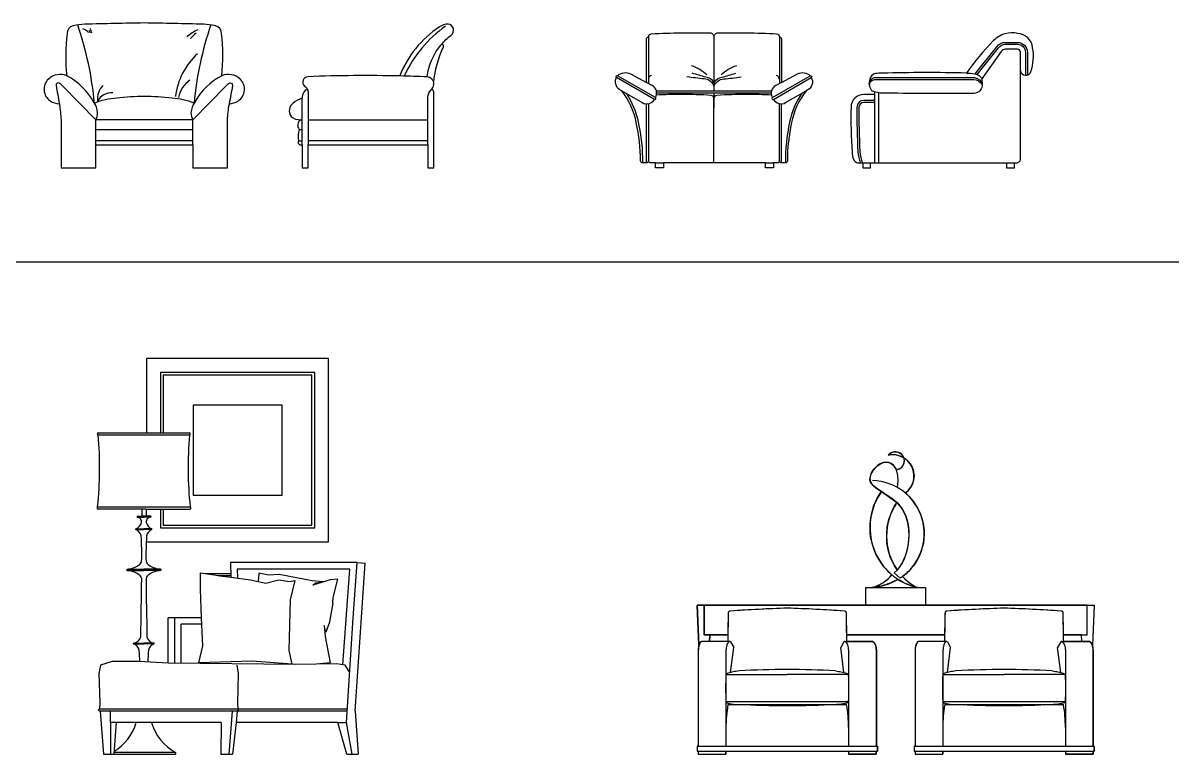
# Model space of a CAD drawing. Header units: millimetres. Extents: x 1987 to 28581, y 809 to 14560.
# Drawn here: x 6675 to 12467, y 3742 to 7426 of the extents above; entities that cross this region are included whole.
import ezdxf

# ---------------------------------------------------------------- set-up
doc = ezdxf.new("R2010")
doc.units = ezdxf.units.MM
doc.layers.add('www.cad-blocks.net', color=7, linetype='Continuous')

# ---------------------------------------------------------------- blocks, each defined once
blk = doc.blocks.new('A$C0FD6208F')
at = {"extrusion": (0, 0, -1)}
for p, q in [((963.2, 1505.3), (974.6, 1515.7)), ((968.8, 1506.4), (963.2, 1505.3)), ((975.9, 1507.4), (968.8, 1506.4)), ((974.6, 1515.7), (986, 1520.9)), ((986.2, 1507.9), (975.9, 1507.4)), ((986, 1520.9), (998.9, 1522.8)), ((993.3, 1507.6), (986.2, 1507.9)), ((999, 1507.1), (993.3, 1507.6)), ((998.9, 1522.8), (1012.1, 1520.9)), ((1008.5, 1505.5), (999, 1507.1)), ((1012.1, 1520.9), (1026.8, 1513.3)), ((1026.8, 1513.3), (1038.4, 1499.9)), ((890.2, 1434.7), (910.1, 1454.6)), ((910.1, 1454.6), (928.6, 1465.6)), ((928.6, 1465.6), (943.6, 1470.1)), ((943.6, 1470.1), (961.3, 1470)), ((961.3, 1470), (978.1, 1463.7)), ((978.1, 1463.7), (988.5, 1455.5)), ((988.5, 1455.5), (996.4, 1445.7)), ((1018.1, 1503), (1008.5, 1505.5)), ((1028.5, 1499.1), (1018.1, 1503)), ((1022, 1438.3), (1033.5, 1448)), ((1036.3, 1495.4), (1028.5, 1499.1)), ((1033.5, 1448), (1042.7, 1465.3)), ((1041.8, 1492.2), (1036.3, 1495.4)), ((1038.4, 1499.9), (1041.8, 1492.2)), ((1041.8, 1492.2), (1051.2, 1485.8)), ((1043.6, 1485.6), (1041.8, 1492.2)), ((1042.7, 1465.3), (1044.3, 1477.4)), ((1044.3, 1477.4), (1043.6, 1485.6)), ((1051.2, 1485.8), (1061.9, 1476.4)), ((1061.9, 1476.4), (1074.2, 1461.5)), ((1074.2, 1461.5), (1083.2, 1445.7)), ((870.8, 1382.2), (871.1, 1394.1)), ((871.1, 1394.1), (878.8, 1416.9)), ((878.8, 1416.9), (890.2, 1434.7)), ((996.4, 1445.7), (1004.8, 1432.4)), ((1004.8, 1432.4), (1022, 1438.3)), ((1083.2, 1445.7), (1088.4, 1431.9)), ((1088.4, 1431.9), (1091, 1421.3)), ((1092.5, 1391.8), (1090.8, 1379.7)), ((1091, 1421.3), (1092.9, 1401.1)), ((1092.9, 1401.1), (1092.5, 1391.8)), ((874.1, 1370.4), (870.8, 1382.2)), ((879.9, 1360.8), (874.1, 1370.4)), ((886.9, 1353), (879.9, 1360.8)), ((904.1, 1339), (886.9, 1353)), ((928.6, 1323.4), (904.1, 1339)), ((1069.2, 1334), (1061.2, 1325.2)), ((1078.8, 1348.1), (1069.2, 1334)), ((1084.9, 1360.6), (1078.8, 1348.1)), ((1090.8, 1379.7), (1084.9, 1360.6)), ((891.2, 1251.6), (908, 1288.5)), ((908, 1288.5), (918.9, 1307.2)), ((918.9, 1307.2), (928.6, 1323.4)), ((928.6, 1323.4), (1007, 1267.6)), ((1007, 1267.6), (928.6, 1323.4)), ((1050.3, 1315.8), (1049.5, 1314.9)), ((1049.5, 1314.9), (1067, 1298.7)), ((1054.4, 1319.1), (1050.3, 1315.8)), ((1061.2, 1325.2), (1054.4, 1319.1)), ((1067, 1298.7), (1087.5, 1275.4)), ((1087.5, 1275.4), (1101.1, 1256.3)), ((874.9, 1190.3), (881.3, 1220.5)), ((881.3, 1220.5), (891.2, 1251.6)), ((966.2, 1181.2), (979.2, 1217.3)), ((979.2, 1217.3), (990.3, 1240.2)), ((990.3, 1240.2), (1007, 1267.6)), ((1007, 1267.6), (1034, 1234.7)), ((1034, 1234.7), (1050.5, 1201.8)), ((1101.1, 1256.3), (1111.2, 1239.5)), ((1111.2, 1239.5), (1123.7, 1213.5)), ((871.1, 1141.3), (871.6, 1160.3)), ((871.6, 1160.3), (874.9, 1190.3)), ((958.2, 1145.5), (966.2, 1181.2)), ((1050.5, 1201.8), (1060.6, 1166.9)), ((1060.6, 1166.9), (1065.8, 1130.7)), ((1123.7, 1213.5), (1129.6, 1198.1)), ((1129.6, 1198.1), (1134, 1184.1)), ((1134, 1184.1), (1139.7, 1159.7)), ((1139.7, 1159.7), (1142.5, 1141.5)), ((871.9, 1118.1), (871.1, 1141.3)), ((874.3, 1096.5), (871.9, 1118.1)), ((956.5, 1109.2), (958.2, 1145.5)), ((956.5, 1063.6), (956.5, 1109.2)), ((1065.8, 1130.7), (1066.7, 1098.4)), ((1142.5, 1141.5), (1143.9, 1124.8)), ((1144.3, 1110.6), (1142.7, 1081.4)), ((1143.9, 1124.8), (1144.3, 1110.6)), ((880.1, 1066.8), (874.3, 1096.5)), ((890.3, 1033.4), (880.1, 1066.8)), ((962.7, 1028.5), (956.5, 1063.6)), ((1063.9, 1062.2), (1058.3, 1031.5)), ((1066.7, 1098.4), (1063.9, 1062.2)), ((1139.9, 1062.4), (1134.8, 1039.9)), ((1142.7, 1081.4), (1139.9, 1062.4)), ((901, 1007.9), (890.3, 1033.4)), ((915.3, 981.2), (901, 1007.9)), ((973.4, 993.5), (962.7, 1028.5)), ((982.2, 972.3), (973.4, 993.5)), ((1049.5, 1001.3), (1042.7, 983.8)), ((1058.3, 1031.5), (1049.5, 1001.3)), ((1116.4, 991.7), (1103.5, 968.6)), ((1124.1, 1008.7), (1116.4, 991.7)), ((1128.9, 1021.1), (1124.1, 1008.7)), ((1134.8, 1039.9), (1128.9, 1021.1)), ((930.6, 958), (915.3, 981.2)), ((941.4, 944), (930.6, 958)), ((958.7, 924.6), (941.4, 944)), ((995.1, 947.5), (982.2, 972.3)), ((1008, 927.4), (995.1, 947.5)), ((1017.5, 939.3), (1008, 927.4)), ((1027.2, 953.7), (1017.5, 939.3)), ((1034.1, 965.9), (1027.2, 953.7)), ((1042.7, 983.8), (1034.1, 965.9)), ((1076.3, 932.5), (1065.1, 920.6)), ((1090.1, 949.1), (1076.3, 932.5)), ((1103.5, 968.6), (1090.1, 949.1)), ((944.2, 868.6), (951.1, 873.8)), ((951.1, 873.8), (958.2, 879.5)), ((958.2, 879.5), (964.4, 885.1)), ((969.3, 914.1), (958.7, 924.6)), ((964.4, 885.1), (971.9, 892.5)), ((981.5, 903.2), (969.3, 914.1)), ((971.9, 892.5), (977.4, 898.4)), ((977.4, 898.4), (981.5, 903.2)), ((996.8, 871.9), (983, 865.5)), ((1012.5, 880.1), (996.8, 871.9)), ((1022.6, 873.9), (1012.5, 880.1)), ((1036.1, 866.2), (1022.6, 873.9)), ((1041.4, 899.8), (1034.5, 894.5)), ((1034.5, 894.5), (1044.2, 884.7)), ((1049.4, 906.3), (1041.4, 899.8)), ((1044.2, 884.7), (1056.2, 873.8)), ((1058.6, 914.4), (1049.4, 906.3)), ((1056.2, 873.8), (1069, 863.5)), ((1065.1, 920.6), (1058.6, 914.4)), ((850.4, 750), (850.4, 838.6)), ((850.4, 838.6), (1108.1, 838.6)), ((881.1, 838.6), (904.5, 846.6)), ((891.1, 839.8), (881.1, 838.6)), ((903.7, 841.7), (891.1, 839.8)), ((912.9, 843.4), (903.7, 841.7)), ((904.5, 846.6), (915.9, 851.7)), ((926.8, 846.5), (912.9, 843.4)), ((915.9, 851.7), (926, 857.1)), ((926, 857.1), (936.3, 863.2)), ((941.2, 850.4), (926.8, 846.5)), ((936.3, 863.2), (944.2, 868.6)), ((950.8, 853.3), (941.2, 850.4)), ((961.7, 857), (950.8, 853.3)), ((972.7, 861.2), (961.7, 857)), ((983, 865.5), (972.7, 861.2)), ((1048.2, 860), (1036.1, 866.2)), ((1062.7, 853.6), (1048.2, 860)), ((1073.2, 849.4), (1062.7, 853.6)), ((1069, 863.5), (1079.7, 855.7)), ((1087.7, 844.4), (1073.2, 849.4)), ((1079.7, 855.7), (1089.1, 849.5)), ((1108.1, 838.6), (1087.7, 844.4)), ((1089.1, 849.5), (1097.6, 844.4)), ((1097.6, 844.4), (1108.1, 838.6)), ((1108.1, 838.6), (1150.4, 838.6)), ((1150.4, 838.6), (1150.4, 750)), ((0.4, 750), (2000.4, 750)), ((8.8, 546.2), (0.4, 750)), ((1150.4, 750), (850.4, 750)), ((2000.4, 750), (1992.1, 546.5)), ((63.4, 600), (62.1, 567.1)), ((154.6, 600), (63.4, 600)), ((1247.4, 600), (753.7, 600)), ((1937.4, 600), (1846.5, 600)), ((1938.8, 567.1), (1937.4, 600))]:
    blk.add_line(p, q, dxfattribs=at)
at = {"ltscale": 0.5}
for p, q in [((1023.6, 887), (993.3, 912.4)), ((850.4, 838.6), (1150.4, 838.6)), ((850.4, 750), (850.4, 838.6)), ((1150.4, 838.6), (1150.4, 750)), ((1150.4, 750), (850.4, 750))]:
    blk.add_line(p, q, dxfattribs=at)
for p, q in [((35.4, 750), (0.4, 750)), ((0.4, 750), (8.8, 546.2)), ((35.4, 600), (35.4, 750)), ((1965.4, 750), (35.4, 750)), ((35.4, 750), (35.4, 600)), ((156.2, 708), (154.1, 567.1)), ((156.3, 711.8), (156.2, 709.6)), ((156.2, 709.6), (156.2, 708)), ((156.6, 713.4), (156.3, 711.8)), ((157.3, 715.1), (156.6, 713.4)), ((158.6, 717), (157.3, 715.1)), ((160.7, 718.9), (158.6, 717)), ((163.1, 720.1), (160.7, 718.9)), ((166.2, 720.6), (163.1, 720.1)), ((187.2, 722), (166.2, 720.6)), ((224.9, 724.3), (187.2, 722)), ((272.4, 727), (224.9, 724.3)), ((335.6, 730.3), (272.4, 727)), ((454.1, 735.1), (335.6, 730.3)), ((457, 735), (454.1, 735.1)), ((465, 734.7), (457, 735)), ((488.1, 733.9), (465, 734.7)), ((544.3, 731.6), (488.1, 733.9)), ((581.5, 729.8), (544.3, 731.6)), ((617.5, 728), (581.5, 729.8)), ((651.7, 726.1), (617.5, 728)), ((699.3, 723.3), (651.7, 726.1)), ((741.9, 720.6), (699.3, 723.3)), ((743.3, 720.5), (741.9, 720.6)), ((745.3, 720), (743.3, 720.5)), ((746.7, 719.4), (745.3, 720)), ((748.4, 718.2), (746.7, 719.4)), ((749.5, 717.1), (748.4, 718.2)), ((750.6, 715.6), (749.5, 717.1)), ((751.2, 714.4), (750.6, 715.6)), ((751.7, 712.7), (751.2, 714.4)), ((751.9, 710.9), (751.7, 712.7)), ((753.9, 587.2), (751.9, 710.9)), ((1249, 708), (1246.9, 567.1)), ((1249.1, 709.6), (1249, 708)), ((1249.2, 711.8), (1249.1, 709.6)), ((1249.5, 713.4), (1249.2, 711.8)), ((1250.2, 715.1), (1249.5, 713.4)), ((1251.4, 717), (1250.2, 715.1)), ((1253.6, 718.9), (1251.4, 717)), ((1256, 720.1), (1253.6, 718.9)), ((1259.1, 720.6), (1256, 720.1)), ((1280.1, 722), (1259.1, 720.6)), ((1317.8, 724.3), (1280.1, 722)), ((1365.3, 727), (1317.8, 724.3)), ((1428.4, 730.3), (1365.3, 727)), ((1546.9, 735.1), (1428.4, 730.3)), ((1549.8, 735), (1546.9, 735.1)), ((1557.9, 734.7), (1549.8, 735)), ((1581, 733.9), (1557.9, 734.7)), ((1637.2, 731.6), (1581, 733.9)), ((1674.4, 729.8), (1637.2, 731.6)), ((1710.4, 728), (1674.4, 729.8)), ((1744.6, 726.1), (1710.4, 728)), ((1792.1, 723.3), (1744.6, 726.1)), ((1834.8, 720.6), (1792.1, 723.3)), ((1836.2, 720.5), (1834.8, 720.6)), ((1838.2, 720), (1836.2, 720.5)), ((1839.6, 719.4), (1838.2, 720)), ((1841.3, 718.2), (1839.6, 719.4)), ((1842.4, 717.1), (1841.3, 718.2)), ((1843.4, 715.6), (1842.4, 717.1)), ((1844, 714.4), (1843.4, 715.6)), ((1844.6, 712.7), (1844, 714.4)), ((1844.8, 710.9), (1844.6, 712.7)), ((1846.7, 587.2), (1844.8, 710.9)), ((1965.4, 600), (1965.4, 750)), ((1965.4, 750), (2000.4, 750)), ((1965.4, 600), (1965.4, 750)), ((2000.4, 750), (1992.1, 546.5)), ((63.4, 600), (35.4, 600)), ((35.4, 600), (154.6, 600)), ((62.1, 567.1), (63.4, 600)), ((753.7, 600), (1247.4, 600)), ((753.9, 579.6), (753.9, 587.2)), ((754, 573.6), (753.9, 579.6)), ((1846.5, 600), (1965.4, 600)), ((1846.8, 579.6), (1846.7, 587.2)), ((1846.9, 573.6), (1846.8, 579.6)), ((1937.4, 600), (1965.4, 600)), ((1938.8, 567.1), (1937.4, 600)), ((5.3, 526.2), (5, 521.1)), ((5.7, 530.6), (5.3, 526.2)), ((7.4, 541), (5.7, 530.6)), ((8.3, 544.6), (7.4, 541)), ((9.7, 549), (8.3, 544.6)), ((11.2, 553.1), (9.7, 549)), ((12.9, 556.6), (11.2, 553.1)), ((15.7, 561.1), (12.9, 556.6)), ((17.7, 563.5), (15.7, 561.1)), ((22.8, 566.9), (17.7, 563.5)), ((24.4, 567.1), (22.8, 566.9)), ((164.6, 567.1), (23.8, 567.1)), ((24.4, 567.1), (23.8, 567.1)), ((154.1, 567.1), (24.4, 567.1)), ((168.2, 565.5), (184.7, 536.8)), ((168.5, 410.6), (184.7, 536.8)), ((739.9, 565.5), (723.4, 536.8)), ((739.6, 410.6), (723.4, 536.8)), ((743.6, 567.1), (884.4, 567.1)), ((754.1, 567.1), (754, 573.6)), ((881.6, 567.1), (754.1, 567.1)), ((884, 567.1), (881.6, 567.1)), ((883.7, 567.1), (884.4, 567.1)), ((889.6, 564.3), (884, 567.1)), ((893.4, 559.8), (889.6, 564.3)), ((897.7, 551.2), (893.4, 559.8)), ((899.8, 544.6), (897.7, 551.2)), ((901.5, 536.8), (899.8, 544.6)), ((902.7, 527.6), (901.5, 536.8)), ((903.1, 521.1), (902.7, 527.6)), ((1098.2, 526.2), (1097.9, 521.1)), ((1098.6, 530.6), (1098.2, 526.2)), ((1100.3, 541), (1098.6, 530.6)), ((1101.2, 544.6), (1100.3, 541)), ((1102.5, 549), (1101.2, 544.6)), ((1104.1, 553.1), (1102.5, 549)), ((1105.8, 556.6), (1104.1, 553.1)), ((1108.6, 561.1), (1105.8, 556.6)), ((1110.6, 563.5), (1108.6, 561.1)), ((1115.7, 566.9), (1110.6, 563.5)), ((1117.3, 567.1), (1115.7, 566.9)), ((1257.5, 567.1), (1116.6, 567.1)), ((1117.3, 567.1), (1116.6, 567.1)), ((1246.9, 567.1), (1117.3, 567.1)), ((1261.1, 565.5), (1277.6, 536.8)), ((1261.4, 410.6), (1277.6, 536.8)), ((1832.8, 565.5), (1816.3, 536.8)), ((1832.5, 410.6), (1816.3, 536.8)), ((1836.4, 567.1), (1977.2, 567.1)), ((1846.9, 567.1), (1846.9, 573.6)), ((1974.5, 567.1), (1846.9, 567.1)), ((1976.9, 567.1), (1974.5, 567.1)), ((1976.6, 567.1), (1977.2, 567.1)), ((1982.4, 564.3), (1976.9, 567.1)), ((1986.2, 559.8), (1982.4, 564.3)), ((1990.6, 551.2), (1986.2, 559.8)), ((1992.7, 544.6), (1990.6, 551.2)), ((1994.4, 536.8), (1992.7, 544.6)), ((1995.6, 527.6), (1994.4, 536.8)), ((1996, 521.1), (1995.6, 527.6)), ((5, 521.1), (5, 517.3)), ((5, 521.1), (5, 40)), ((5, 517.3), (5, 40)), ((145.1, 517.3), (145.1, 40)), ((763, 517.3), (763, 40)), ((903.1, 40), (903.1, 521.1)), ((903.1, 521.1), (903.1, 40)), ((1097.9, 521.1), (1097.9, 517.3)), ((1097.9, 521.1), (1097.9, 40)), ((1097.9, 517.3), (1097.9, 40)), ((1238, 517.3), (1238, 40)), ((1855.9, 517.3), (1855.9, 40)), ((1996, 40), (1996, 521.1)), ((1996, 521.1), (1996, 40)), ((145.1, 400), (454, 400, 863.3)), ((454.1, 400, 863.3), (454, 400, 863.3)), ((454.1, 400, 863.3), (454.1, 400, 863.3)), ((763, 400), (454.1, 400, 863.3)), ((1238, 400), (1546.9, 400, 863.3)), ((1546.9, 400, 863.3), (1546.9, 400, 863.3)), ((1546.9, 400, 863.3), (1547, 400, 863.3)), ((1855.9, 400), (1547, 400, 863.3)), ((145.1, 264.2), (763, 264.2, 1726.9)), ((154.7, 248.9), (753.4, 248.9, 1726.9)), ((454.1, 264.2, 863.3), (454, 264.2, 863.3)), ((454.1, 248.9, 863.3), (454, 248.9, 863.3)), ((454.1, 264.2, 863.3), (454.1, 264.2, 863.3)), ((454.1, 248.9, 863.3), (454.1, 248.9, 863.3)), ((1238, 264.2), (1855.9, 264.2, 1726.9)), ((1247.6, 248.9), (1846.3, 248.9, 1726.9)), ((1546.9, 264.2, 863.3), (1546.9, 264.2, 863.3)), ((1546.9, 264.2, 863.3), (1547, 264.2, 863.3)), ((1546.9, 248.9, 863.3), (1546.9, 248.9, 863.3)), ((1546.9, 248.9, 863.3), (1547, 248.9, 863.3)), ((5, 40), (0, 40)), ((0, 40), (0, 15)), ((0, 40), (908.1, 40, 1726.8)), ((0, 40), (908.1, 40, 1726.8)), ((0, 40), (0, 15)), ((0, 15), (5.5, 15)), ((0, 15), (908.1, 15, 1726.8)), ((5.5, 15), (5.5, 0)), ((5.5, 15), (5.5, 0)), ((5.5, 0), (145.2, 0)), ((5.5, 0), (145.2, 0)), ((145.2, 0), (145.2, 15)), ((145.2, 15), (763, 15)), ((145.2, 15), (145.2, 0)), ((454.1, 40, 863.3), (454, 40, 863.3)), ((454.1, 40, 863.3), (454, 40, 863.3)), ((454.1, 15, 863.3), (454, 15, 863.3)), ((454.1, 40, 863.3), (454.1, 40, 863.3)), ((454.1, 40, 863.3), (454.1, 40, 863.3)), ((454.1, 15, 863.3), (454.1, 15, 863.3)), ((763, 15), (763, 0)), ((763, 15), (763, 0)), ((763, 0), (902.6, 0)), ((902.6, 0), (763, 0)), ((902.6, 0), (902.6, 15)), ((902.6, 15), (908.1, 15)), ((902.6, 15), (902.6, 0)), ((908.1, 40), (903.1, 40)), ((908.1, 15), (908.1, 40)), ((908.1, 40), (908.1, 15)), ((1097.9, 40), (1092.9, 40)), ((1092.9, 40), (1092.9, 15)), ((1092.9, 40), (2001, 40, 1726.8)), ((1092.9, 40), (2001, 40, 1726.8)), ((1092.9, 40), (1092.9, 15)), ((1092.9, 15), (1098.4, 15)), ((1092.9, 15), (2001, 15, 1726.8)), ((1098.4, 15), (1098.4, 0)), ((1098.4, 15), (1098.4, 0)), ((1098.4, 0), (1238, 0)), ((1098.4, 0), (1238, 0)), ((1238, 0), (1238, 15)), ((1238, 15), (1855.8, 15)), ((1238, 15), (1238, 0)), ((1546.9, 40, 863.3), (1546.9, 40, 863.3)), ((1546.9, 40, 863.3), (1546.9, 40, 863.3)), ((1546.9, 40, 863.3), (1547, 40, 863.3)), ((1546.9, 40, 863.3), (1547, 40, 863.3)), ((1546.9, 15, 863.3), (1546.9, 15, 863.3)), ((1546.9, 15, 863.3), (1547, 15, 863.3)), ((1855.8, 15), (1855.8, 0)), ((1855.8, 15), (1855.8, 0)), ((1855.8, 0), (1995.5, 0)), ((1995.5, 0), (1855.8, 0)), ((1995.5, 0), (1995.5, 15)), ((1995.5, 15), (2001, 15)), ((1995.5, 15), (1995.5, 0)), ((2001, 40), (1996, 40)), ((2001, 15), (2001, 40)), ((2001, 40), (2001, 15))]:
    blk.add_line(p, q)
for centre, radius, start, end in [((998.9, 1477.4), 45.4, 277.37141, 142.02552), ((986.2, 1401.1), 106.7, 306.90857, 102.48053), ((876.8, 1110.6), 267.5, 303.29763, 88.56568), ((1182.9, 1141.3), 311.8, 144.38088, 256.13031), ((1253.9, 1098.2), 299.4, 145.54826, 214.78563), ((828.1, 1031.4), 199.9, 285.38015, 320.13667), ((845.2, 1180.8), 344.1, 275.98274, 299.09557), ((1238.6, 1086.9), 280.5, 223.29061, 242.27424)]:
    blk.add_arc(centre, radius, start, end, dxfattribs=at)
for centre, radius, start, end in [((12839.1, 449), 12685.6, 178.81722, 179.46654), ((166.2, 710.6), 10, 90, 178.44334), ((763.8, -8259.7), 9000.2, 91.97207, 93.80697), ((144.3, -8259.7), 9000.2, 86.19303, 88.02793), ((741.9, 710.6), 10, 1.55666, 90), ((-11931, 449), 12685.6, 0.53346, 1.18278), ((13932, 449), 12685.6, 178.81722, 179.46654), ((1259.1, 710.6), 10, 90, 178.44334), ((1856.7, -8259.7), 9000.2, 91.97207, 93.80697), ((1237.2, -8259.7), 9000.2, 86.19303, 88.02793), ((1834.8, 710.6), 10, 1.55666, 90), ((-10838.1, 449), 12685.6, 0.53346, 1.18278), ((24.4, 562.1), 5, 90, 108.49544), ((164.6, 562.1), 5, 42.83344, 108.49544), ((743.6, 562.1), 5, 71.50456, 137.16656), ((883.7, 562.1), 5, 71.50456, 90), ((1117.3, 562.1), 5, 90, 108.49544), ((1257.5, 562.1), 5, 42.83344, 108.49544), ((1836.4, 562.1), 5, 71.50456, 137.16656), ((1976.6, 562.1), 5, 71.50456, 90), ((444.1, -3449.8), 3875.7, 89.85373, 93.44898), ((462.5, -2444.7, 863.3), 2870.7, 90.16861, 90.16981), ((445.6, -2444.7, 863.3), 2870.7, 89.83019, 89.83139), ((464, -3449.8), 3875.7, 86.55102, 90.14627), ((1537, -3449.8), 3875.7, 89.85373, 93.44898), ((1555.4, -2444.7, 863.3), 2870.7, 90.16861, 90.16981), ((1538.5, -2444.7, 863.3), 2870.7, 89.83019, 89.83139), ((1556.9, -3449.8), 3875.7, 86.55102, 90.14627), ((1295, 332.2), 1151.9, 176.62311, 183.40025), ((-386.9, 332.2), 1151.9, 356.59975, 3.37689), ((2387.9, 332.2), 1151.9, 176.62311, 183.40025), ((706, 332.2), 1151.9, 356.59975, 3.37689), ((793.4, 137.8), 648.3, 170.13577, 180.42474), ((483, 6848.6), 6604.4, 267.59791, 269.74846), ((429, 5165.6, 863.3), 4921.4, 270.29146, 270.29216), ((425.1, 6848.6), 6604.4, 270.25154, 272.40209), ((479.2, 5165.6, 863.3), 4921.4, 269.70784, 269.70854), ((114.7, 137.8), 648.3, 359.57526, 9.86423), ((1886.3, 137.8), 648.3, 170.13577, 180.42474), ((1575.9, 6848.6), 6604.4, 267.59791, 269.74846), ((1521.8, 5165.6, 863.3), 4921.4, 270.29146, 270.29216), ((1572, 5165.6, 863.3), 4921.4, 269.70784, 269.70854), ((1518, 6848.6), 6604.4, 270.25154, 272.40209), ((1207.6, 137.8), 648.3, 359.57526, 9.86423)]:
    blk.add_arc(centre, radius, start, end)
for centre, major_axis, ratio, start_param, end_param in [((25.7, 517.3), (0, 50), 0.414107, 0.137646, 1.570796), ((165.8, 517.3), (0, 50), 0.414107, 0.137646, 1.570796), ((1118.6, 517.3), (0, 50), 0.414107, 0.137646, 1.570796), ((1258.7, 517.3), (0, 50), 0.414107, 0.137646, 1.570796), ((206.2, 264.2), (61.1, 0), 0.232464, 3.141593, 4.712389), ((1299.1, 264.2), (61.1, 0), 0.232464, 3.141593, 4.712389)]:
    blk.add_ellipse(centre, major_axis=major_axis, ratio=ratio, start_param=start_param, end_param=end_param)
at = {"extrusion": (0, 0, -1)}
for centre, major_axis, ratio, start_param, end_param in [((742.3, 517.3), (0, 50), 0.414107, 0.137646, 1.570796), ((882.4, 517.3), (0, 50), 0.414107, 0.137646, 1.570796), ((1835.2, 517.3), (0, 50), 0.414107, 0.137646, 1.570796), ((1975.3, 517.3), (0, 50), 0.414107, 0.137646, 1.570796), ((701.9, 264.2), (-61.1, 0), 0.232464, 3.141593, 4.712389), ((1794.8, 264.2), (-61.1, 0), 0.232464, 3.141593, 4.712389)]:
    blk.add_ellipse(centre, major_axis=major_axis, ratio=ratio, start_param=start_param, end_param=end_param, dxfattribs=at)
at = {"ltscale": 0.5}
blk.add_open_spline([(1010.3, 1343.8), (1022, 1436.9), (944.5, 1511), (799, 1332.2), (1100.9, 1311.4), (1072, 983.7), (993.3, 912.4)], degree=3, knots=[1104.711654, 1104.711654, 1104.711654, 1104.711654, 1382.905698, 1714.524595, 2344.628845, 2868.939735, 2868.939735, 2868.939735, 2868.939735], dxfattribs=at)
for points in [[(210.9, 419), (205.7, 418.2), (195.9, 416.8), (181.9, 414), (168.7, 410.4), (157.2, 408.7), (149.6, 403.7), (146.2, 401.8), (145.7, 400.4)], [(697.2, 419), (702.5, 418.2), (712.3, 416.8), (726.3, 414), (739.4, 410.4), (751, 408.7), (758.5, 403.7), (762, 401.8), (762.4, 400.4)], [(1303.8, 419), (1298.5, 418.2), (1288.8, 416.8), (1274.7, 414), (1261.6, 410.4), (1250.1, 408.7), (1242.5, 403.7), (1239, 401.8), (1238.6, 400.4)], [(1790.1, 419), (1795.3, 418.2), (1805.1, 416.8), (1819.1, 414), (1832.3, 410.4), (1843.8, 408.7), (1851.4, 403.7), (1854.8, 401.8), (1855.3, 400.4)]]:
    blk.add_open_spline(points, degree=3, knots=[0, 0, 0, 0, 16.005549, 29.669256, 42.825349, 57.087215, 65.937744, 70.627719, 70.627719, 70.627719, 70.627719])
blk = doc.blocks.new('A$C19551A3F')
at = {"ltscale": 0.75}
for p, q in [((1168.5, 1993.3), (250.3, 1993.3)), ((250.3, 1993.3), (250.3, 1619)), ((1168.5, 1069), (1168.5, 1993.3)), ((6.9, 1619), (467.5, 1619)), ((226.3, 1234.4), (3.8, 1234.4)), ((226.3, 1234.4), (226.3, 1198.2)), ((248.1, 1234.4), (470.6, 1234.4)), ((248.1, 1234.4), (248.1, 1198.2)), ((202.6, 1198.2), (226.3, 1198.2)), ((202.6, 1198.2), (202.6, 1194.1)), ((271.8, 1198.2), (248.1, 1198.2)), ((271.8, 1198.2), (271.8, 1194.1)), ((196.9, 1130.9), (196.9, 1135)), ((277.5, 1130.9), (277.5, 1135)), ((249.1, 1069), (1168.5, 1069)), ((152.1, 931.9), (152.1, 924.3)), ((322.3, 931.9), (322.3, 924.3)), ((1311.9, 965.8), (673.2, 965.8)), ((673.2, 965.8), (675.2, 891.2)), ((1302.8, 216.5), (1353, 961.5)), ((1311.9, 965.8), (1353, 961.5)), ((522.1, 830.7), (522.1, 913.4)), ((522.1, 913.4), (590.8, 902.9)), ((590.8, 902.9), (619.3, 898.6)), ((619.3, 898.6), (675.2, 891.2)), ((528, 686.4), (522.1, 830.7)), ((360.3, 458.1), (360.3, 686.4)), ((528, 686.4), (360.3, 686.4)), ((184.7, 554.7), (184.7, 558.8)), ((289.7, 554.7), (289.7, 558.8)), ((77.7, 465.4), (18, 448.3)), ((209.4, 465.4), (77.7, 465.4)), ((360.3, 458.1), (209.4, 465.4)), ((18, 448.3), (11, 405.2)), ((11, 405.2), (14.5, 257.9)), ((14.5, 257.9), (12.9, 226.8)), ((8.9, 220.4), (10.1, 226.8)), ((12.9, 216.2), (8.9, 220.4)), ((10.1, 226.8), (12.9, 226.8)), ((16.5, 216.2), (12.9, 216.2)), ((16.5, 216.2), (33.8, 0)), ((1302.8, 216.5), (1318.1, 0)), ((97.8, 159.4), (85, 0)), ((194.6, 159.4), (97.8, 159.4)), ((626, 159.4), (194.6, 159.4)), ((626, 159.4), (625.9, 0)), ((702.8, 159.4), (684.1, 0)), ((1215, 159.4), (702.8, 159.4)), ((1259.4, 0), (1215, 159.4)), ((397.2, 8.1), (397.2, 0))]:
    blk.add_line(p, q, dxfattribs=at)
for p, q in [((1098.5, 1923.3), (320.3, 1923.3)), ((320.3, 1923.3), (320.3, 1619)), ((1098.5, 1139), (1098.5, 1923.3)), ((1083.5, 1908.3), (335.3, 1908.3)), ((335.3, 1908.3), (335.3, 1619)), ((1083.5, 1154), (1083.5, 1908.3)), ((933.5, 1758.3), (485.3, 1758.3)), ((485.3, 1758.3), (485.3, 1304)), ((933.5, 1304), (933.5, 1758.3)), ((467.5, 1607), (6.9, 1607)), ((485.3, 1304), (933.5, 1304)), ((3.8, 1246.3), (470.6, 1246.3)), ((248.1, 1234.4), (226.3, 1234.4)), ((320.3, 1234.4), (320.3, 1139)), ((335.3, 1234.4), (335.3, 1154)), ((202.6, 1194.1), (237.2, 1194.1)), ((248.1, 1198.2), (226.3, 1198.2)), ((271.8, 1194.1), (237.2, 1194.1)), ((196.9, 1135), (237.2, 1135)), ((196.9, 1130.9), (237.2, 1130.9)), ((277.5, 1135), (237.2, 1135)), ((277.5, 1130.9), (237.2, 1130.9)), ((320.3, 1139), (1098.5, 1139)), ((335.3, 1154), (1083.5, 1154)), ((152.1, 931.9), (237.2, 931.9)), ((322.3, 931.9), (237.2, 931.9)), ((1275.2, 931.7), (708.3, 931.7)), ((708.3, 931.7), (709.6, 886.6)), ((1239.8, 449.4), (1275.2, 931.7)), ((1291.4, 686.4), (1311.9, 965.8)), ((152.1, 924.3), (237.2, 924.3)), ((322.3, 924.3), (237.2, 924.3)), ((545.3, 909.8), (674.7, 909.8)), ((611.2, 899.8), (675, 899.8)), ((675.2, 891.2), (775, 878)), ((775, 878), (813.4, 869.1)), ((817, 911.1), (813.1, 869.2)), ((813.4, 869.1), (851.8, 860.2)), ((866.5, 901.6), (817, 911.1)), ((851.8, 860.2), (918.2, 878)), ((919.7, 904.5), (866.5, 901.6)), ((918.2, 878), (971.4, 869.1)), ((1085.6, 873.5), (919.7, 904.5)), ((971.4, 869.1), (998, 875)), ((998, 875), (974.3, 777.6)), ((1140.4, 867), (1085.6, 873.5)), ((1177, 878), (1088.4, 851.4)), ((1215.5, 880.9), (1177, 878)), ((1191.8, 789.4), (1215.5, 880.9)), ((1088.4, 851.4), (1104.7, 863)), ((1104.7, 863), (1140.4, 867)), ((974.3, 777.6), (968.4, 521.6)), ((1189, 760.2), (1176.1, 686.4)), ((1189, 760.2), (1191.8, 789.4)), ((392.2, 686.4), (392.2, 457.9)), ((425.6, 457.6), (425.6, 654.1)), ((529.4, 654.1), (425.6, 654.1)), ((533.9, 545.2), (528, 686.4)), ((1153.7, 613.8), (1145.8, 648.1)), ((1145.8, 648.1), (1151.1, 592.6)), ((1172.2, 664), (1153.7, 613.8)), ((1176.1, 686.3), (1172.2, 664)), ((1258.5, 159.4), (1291.4, 686.4)), ((1151.1, 592.6), (1176.1, 459.9)), ((184.7, 558.8), (237.2, 558.8)), ((184.7, 554.7), (237.2, 554.7)), ((289.7, 558.8), (237.2, 558.8)), ((289.7, 554.7), (237.2, 554.7)), ((513.8, 458.7), (533.9, 545.2)), ((968.4, 521.6), (983.2, 453)), ((783.8, 468.5), (513.8, 458.7)), ((983.2, 453), (783.8, 468.5)), ((1003.7, 451), (360.3, 458.1)), ((705.9, 448.3), (712.8, 405.2)), ((1208.7, 455.2), (1003.7, 451)), ((1176.1, 459.9), (1124.6, 455.2)), ((1251, 447.3), (1208.7, 455.2)), ((1271.5, 415.2), (1251, 447.3)), ((712.8, 405.2), (709.3, 257.9)), ((709.3, 257.9), (710.9, 226.8)), ((197.8, 226.8), (12.9, 226.8)), ((197.3, 216.2), (16.5, 216.2)), ((69, 159.4), (69, 216.2)), ((1260.6, 216.2), (197.3, 216.2)), ((1260.6, 226.8), (197.8, 226.8)), ((683, 216.2), (665.1, 0)), ((707.4, 216.2), (702.8, 159.4)), ((707.4, 216.2), (710.9, 216.2)), ((713.7, 226.8), (710.9, 226.8)), ((710.9, 216.2), (714.9, 220.4)), ((714.9, 220.4), (713.7, 226.8)), ((69, 159.4), (69, 0)), ((97.8, 159.4), (69, 159.4)), ((1215, 159.4), (1258.5, 159.4)), ((1287.6, 0), (1258.5, 159.4)), ((397.2, 8.1), (85.7, 8.1)), ((33.8, 0), (397.2, 0)), ((625.9, 0), (684.1, 0)), ((1259.4, 0), (1318.1, 0))]:
    blk.add_line(p, q)
for centre, radius, start, end in [((9.7, 1613), 6.58, 114.76368, 245.23632), ((-1818.7, 1442.4), 1833, 353.85875, 5.15228), ((2293.1, 1442.4), 1833, 174.84772, 186.14125), ((464.7, 1613), 6.58, 294.76368, 65.23632), ((6.6, 1240.4), 6.58, 114.76368, 245.23632), ((467.8, 1240.4), 6.58, 294.76368, 65.23632), ((177.9, 1180.7), 49.5, 292.48437, 343.8815), ((201.3, 1169.8), 24.3, 353.35503, 87.07656), ((273.1, 1169.8), 24.3, 92.92344, 186.64497), ((296.5, 1180.7), 49.5, 196.1185, 247.51563), ((178, 1087.7), 47.2, 13.82266, 66.48686), ((296.3, 1087.7), 47.2, 113.51314, 166.17734), ((-1343.7, 1006.7), 1570.2, 358.72232, 3.36749), ((1818, 1006.7), 1570.2, 176.63251, 181.27768), ((145.2, 1050.7), 119, 273.31398, 303.40249), ((196.3, 978.4), 30.7, 298.12795, 347.36349), ((278.1, 978.4), 30.7, 192.63651, 241.87205), ((329.2, 1050.7), 119, 236.59751, 266.68602), ((145.2, 805.5), 119, 56.59751, 86.68602), ((196.3, 877.8), 30.7, 12.63651, 61.87205), ((-26018.7, 1152.3), 26246.2, 358.7741, 359.41551), ((278.1, 877.8), 30.7, 118.12795, 167.36349), ((26493.1, 1152.3), 26246.2, 180.58449, 181.2259), ((329.2, 805.5), 119, 93.31398, 123.40249), ((180.5, 600.8), 42.2, 275.71487, 346.27287), ((293.9, 600.8), 42.2, 193.72713, 264.28513), ((172.6, 514.5), 42, 11.24433, 73.18092), ((-1308.3, 392.5), 1527.6, 2.71937, 4.88933), ((1782.7, 392.5), 1527.6, 175.11067, 177.35133), ((301.8, 514.5), 42, 106.81908, 168.75567), ((-41.4, 228.4), 250.2, 300.62479, 343.9923), ((515.8, 228.4), 250.2, 196.0077, 241.72218)]:
    blk.add_arc(centre, radius, start, end, dxfattribs=at)
blk = doc.blocks.new('A$C1404694D')
for p, q in [((260.5, 116.2), (260.5, 242.6)), ((749.2, 116.2), (749.2, 242.6)), ((260.5, 193.4), (749.2, 193.4)), ((260.5, 137.1), (749.2, 137.1))]:
    blk.add_line(p, q)
for points in [[(933, 322.7, 0.1079), (979.3, 337.2, 0.472647), (988.1, 447.5, 0.292659), (895.2, 464.4, 0.059679), (893.9, 677.3, 0.369857), (863.6, 715.6, 0.063777), (804.3, 723.5, 0.003683), (504.9, 730, 0.003683), (205.5, 723.5, 0.063777), (146.1, 715.6, 0.369857), (115.8, 677.3, 0.059679), (114.5, 464.4, 0.292659), (21.6, 447.5, 0.472647), (30.5, 337.2, 0.1079), (76.8, 322.7, -0.000091), (77.5, 318.3, -0.011303), (85.5, 242.6), (85.5, 0), (260.5, 0), (260.5, 116.2), (749.2, 116.2), (749.2, 0), (924.2, 0), (924.2, 242.6, -0.011303), (932.2, 318.3)], [(840.4, 720.7, 0.060674), (756.3, 326.7, 0.075011), (643.9, 351.4, 0.02287), (504.9, 360, 0.02287), (365.8, 351.4, 0.075011), (253.4, 326.7, 0.060674), (169.3, 720.7)], [(895.2, 464.4, 0.144041), (758.9, 330.5, 0.133646), (740.1, 277.6, 0.102225), (749.2, 242.6), (260.5, 242.6, 0.102225), (269.6, 277.6, 0.133646), (250.9, 330.5, 0.144041), (114.5, 464.4)], [(260.5, 242.6), (92.3, 413.7, 0.02163), (78.8, 425.7, 0.669758), (60.1, 415.3, -0.001927), (76.8, 322.7, -0.001927)], [(749.2, 242.6), (917.5, 413.7, -0.02163), (931, 425.7, -0.669758), (949.7, 415.3, 0.001927), (933, 322.7, 0.001927)]]:
    blk.add_lwpolyline(points, format="xyb")
at = {"ltscale": 40}
for centre, radius, start, end in [((173.3, 638), 66.5, 41.76314, 70.20178), ((113.3, 656.1), 128.5, 9.98717, 20.80156), ((882.3, 473.1), 247.9, 115.80043, 130.92338), ((204.3, 673.7), 28.8, 12.73974, 40.4387), ((1162.4, 215.4), 609.8, 130.52834, 134.20632), ((1008.3, 317.4), 348.8, 132.29699, 173.17511), ((373.2, 344.1), 104.9, 137.62127, 184.09478), ((815.4, 327.4), 140.5, 125.08481, 168.70106), ((341, 293.8), 84.2, 86.39241, 149.40196)]:
    blk.add_arc(centre, radius, start, end, dxfattribs=at)
blk.add_arc((12950.3, -1800.1), 12203.4, 169.98222, 170.00313)
blk = doc.blocks.new('A$C789833B7')
for p, q in [((58, 242.6), (65.3, 242.6)), ((95.3, 242.6), (698.6, 242.6)), ((50.1, 193.4), (65.3, 193.4)), ((46, 136.9), (65.3, 136.9)), ((95.3, 137.1), (698.6, 137.1))]:
    blk.add_line(p, q)
blk.add_lwpolyline([(728.3, 429.8, -0.092582), (777.4, 610.2, 0.630306), (765.5, 620.6, -0.055497), (815.8, 668.8, 0.683519), (800.1, 724.4, 0.149448), (756.6, 710.1, 0.157043), (556.6, 462.9, 0.016089), (93.7, 459.2, 0.684897), (76.9, 411.7, -0.122911), (90.4, 396.8, 0.27395), (65.3, 360), (65.3, 350.7, 0.123915), (19.2, 326.5, 0.413571), (9.1, 259.4, 0.210575), (58, 242.6, 0.470065), (50.1, 193.4, 0.140483), (46, 136.9, 0.500062), (54.7, 116.2), (65.3, 116.2), (65.3, 0), (95.3, 0), (95.3, 116.2), (698.6, 116.2), (698.6, 0), (728.6, 0), (728.6, 375, 0.224408), (718.4, 396.9, 0.184533)], format="xyb", close=True)
at = {"linetype": 'ByBlock'}
for points in [[(694.6, 458.2, -0.143416), (765.5, 620.6, -0.143416)], [(728.3, 429.8, 0.008763), (728.1, 431.5, 0.321118), (694.6, 458.2, 0.004797), (556.6, 462.9, 0.004797)], [(90.4, 396.8, -0.122911), (95.3, 377.2), (95.3, 116.2)], [(698.6, 116.2), (698.6, 355.4, -0.211138), (715.4, 393.4, 0.02357), (718.4, 396.9, 0.00116)]]:
    blk.add_lwpolyline(points, format="xyb", dxfattribs=at)
blk.add_lwpolyline([(65.3, 116.2), (65.3, 350.7)], dxfattribs=at)
at = {"ltscale": 40}
blk.add_arc((1147.9, 201.7), 626.1, 125.1638, 155.10783, dxfattribs=at)
blk = doc.blocks.new('A$C73353C67')
at = {"ltscale": 40}
for p, q in [((166.4, 660), (166.4, 425.3)), ((496.4, 660), (496.4, 386)), ((826.4, 660), (826.4, 426)), ((201.6, 353.9), (11, 463.9)), ((791.2, 353.9), (981.8, 463.9)), ((196.6, 345.3), (6, 455.3)), ((796.2, 345.3), (986.8, 455.3)), ((786.2, 386), (206.6, 386)), ((785.2, 376), (207.6, 376)), ((496.4, 376), (496.4, 301.2)), ((496.4, 25), (496.4, 350)), ((156.4, 25), (156.4, 322.8)), ((836.4, 25), (836.4, 322.8)), ((201.4, 25), (241.4, 25)), ((756.4, 25), (796.4, 25))]:
    blk.add_line(p, q, dxfattribs=at)
blk.add_lwpolyline([(32, 388.3), (22.5, 393.8, -0.414214), (6, 455.3, -1), (11, 463.9, -0.342561), (75.1, 473.4), (156.4, 430.5), (156.4, 650, -0.414214), (166.4, 660, -0.400863), (180.5, 675.2, -0.013876), (331.4, 680), (476.4, 680, -0.414214), (496.4, 660, -0.414214), (516.4, 680), (661.4, 680, -0.013876), (812.3, 675.2, -0.400863), (826.4, 660, -0.414214), (836.4, 650), (836.4, 430.5), (917.7, 473.4, -0.342561), (981.8, 463.9, -1), (986.8, 455.3, -0.414214), (970.3, 393.8), (960.8, 388.3, 0.116226), (887.6, 227.8, 0.053672), (866.4, 35, -0.413505), (856.4, 25), (836.4, 25, -0.414214), (826.4, 35, -0.414214), (816.4, 25), (796.4, 25), (796.4, 0), (756.4, 0), (756.4, 25), (241.4, 25), (241.4, 0), (201.4, 0), (201.4, 25), (176.4, 25, -0.414214), (166.4, 35, -0.414214), (156.4, 25), (136.4, 25, -0.413505), (126.4, 35, 0.053672), (105.2, 227.8, 0.116226)], format="xyb", close=True)
for points in [[(496.4, 430.3, 0.212848), (456.3, 457, -0.012523), (387.2, 477.1)], [(496.8, 430.3, -0.212848), (537, 456.9, 0.012523), (606.2, 476.6, 0.012523)], [(496.4, 412.5, 0.284643), (447.4, 448.1, -0.018793), (360.4, 459.3)], [(496.7, 412.5, -0.284643), (545.9, 447.9, 0.018793), (632.9, 458.7, 0.018793)], [(53.3, 376, -0.101496), (115, 229.9, -0.05638), (136.4, 25, 0.194096)], [(939.5, 376, 0.101496), (877.8, 229.9, 0.05638), (856.4, 25, -0.194096)]]:
    blk.add_lwpolyline(points, format="xyb", dxfattribs=at)
for points in [[(32, 388.3), (135.1, 328.8, 0.414214), (196.6, 345.3, 1), (201.6, 353.9, 0.414214), (185.1, 415.4), (156.4, 430.5)], [(836.4, 430.5), (807.7, 415.4, 0.414214), (791.2, 353.9, 1), (796.2, 345.3, 0.414214), (857.7, 328.8), (960.8, 388.3)], [(786.3, 366.6, 0.011483), (661.4, 370, 0.013876), (510.5, 365.2, 0.400863), (496.4, 350, 0.400863), (482.3, 365.2, 0.013876), (331.4, 370, 0.011483), (206.5, 366.6)]]:
    blk.add_lwpolyline(points, format="xyb")
for points in [[(166.4, 323.6), (166.4, 35)], [(826.4, 35), (826.4, 323.6)]]:
    blk.add_lwpolyline(points)
for centre, radius, start, end in [((183.4, 447.8), 17.1, 94.41625, 185.92253), ((307.3, 302.5), 225.8, 47.20174, 70.19455), ((685.3, 301.6), 225.8, 109.55344, 132.54625), ((809.4, 447.8), 17.1, 354.07747, 85.58375)]:
    blk.add_arc(centre, radius, start, end, dxfattribs=at)
blk.add_arc((786.4, 426), 40, 358.9452, 0)
blk = doc.blocks.new('A$C6582427E')
blk.add_line((118.7, 370), (118.7, 25))
at = {"ltscale": 40}
for p, q in [((138.7, 378.1), (138.7, 25)), ((58.7, 25), (98.7, 25)), ((783.7, 25), (823.7, 25))]:
    blk.add_line(p, q, dxfattribs=at)
blk.add_lwpolyline([(853.7, 489.2, 0.785236), (906.6, 484.9, 0.128719), (915.2, 605.1, 0.363224), (840.1, 677.6, 0.103593), (777, 675.9, 0.123499), (716, 639.4, 0.034366), (581.4, 477.4, 0.01384), (158.4, 476.8, 0.057983), (123.3, 474.8, 0.334258), (94.1, 447.6, 0.115134), (92.6, 417.2, 0.162373), (103.4, 389.9, 0.038968), (118.7, 383.1), (118.7, 370), (64.2, 370, 0.411124), (0, 306.8, 0.022874), (5.9, 80.1, 0.082063), (12.7, 42.2, 0.224217), (33.3, 25), (58.7, 25), (58.7, 0), (98.7, 0), (98.7, 25), (783.7, 25), (783.7, 0), (823.7, 0), (823.7, 25), (833.7, 25, 0.414214), (853.7, 45)], format="xyb", close=True)
for points in [[(625.6, 473.6), (734.4, 610.1, -0.238888), (778.8, 632.5), (838.7, 632.5, -0.414214), (888.7, 582.5), (888.7, 467.4)], [(635.9, 470.5), (742.5, 604.1, -0.238888), (778.8, 622.5), (838.7, 622.5, -0.414214), (878.7, 582.5), (878.7, 466.2)], [(92.6, 417.2, -0.41896), (118.7, 455), (623.1, 455, -0.304208), (660.5, 420.3)], [(92.6, 417.2, -0.398696), (118.7, 445), (618.1, 445, -0.286659), (660.5, 420.3)], [(118.7, 340), (64.1, 340, 0.41161), (30, 306.4, 0.018385), (34.9, 81.5, 0.09203), (47.3, 25, 0.090485)], [(118.7, 330), (64.1, 330, 0.411951), (40, 306.3, 0.018398), (44.9, 81.9, 0.099469), (58.2, 25, 0.092248)]]:
    blk.add_lwpolyline(points, format="xyb", dxfattribs=at)
for points in [[(853.7, 489.2), (853.7, 582.5, 0.414214), (838.7, 597.5), (778.1, 597.5, 0.252449), (757.2, 586.3), (658.7, 449.3)], [(581.4, 477.4, -0.0007), (602.8, 476.8, -0.082182), (639.8, 469.1, -0.198015), (658.7, 449.3, -0.070535), (659.3, 404.7, -0.128354), (643.7, 383.3, -0.165736), (610.6, 375.5, -0.009107), (147.4, 377.2, -0.068536), (118.7, 383.1, -0.068536)]]:
    blk.add_lwpolyline(points, format="xyb")
blk = doc.blocks.new('FORMAT')
at = {"layer": 'www.cad-blocks.net', "color": 155, "true_color": 0x546d8e}
blk.add_line((3579.3, 6222.4), (28581.4, 6222.4), dxfattribs=at)

msp = doc.modelspace()

# ---------------------------------------------------------------- block references
for name, p in [('FORMAT', (0, 0)), ('A$C1404694D', (6781.7, 6695.6)), ('A$C789833B7', (8017.7, 6695.6)), ('A$C73353C67', (9661.5, 6695.6)), ('A$C6582427E', (10848.9, 6695.6)), ('A$C19551A3F', (7047.3, 3741.8)), ('A$C0FD6208F', (10073.4, 3741.8))]:
    msp.add_blockref(name, p)

doc.saveas('drawing.dxf')
